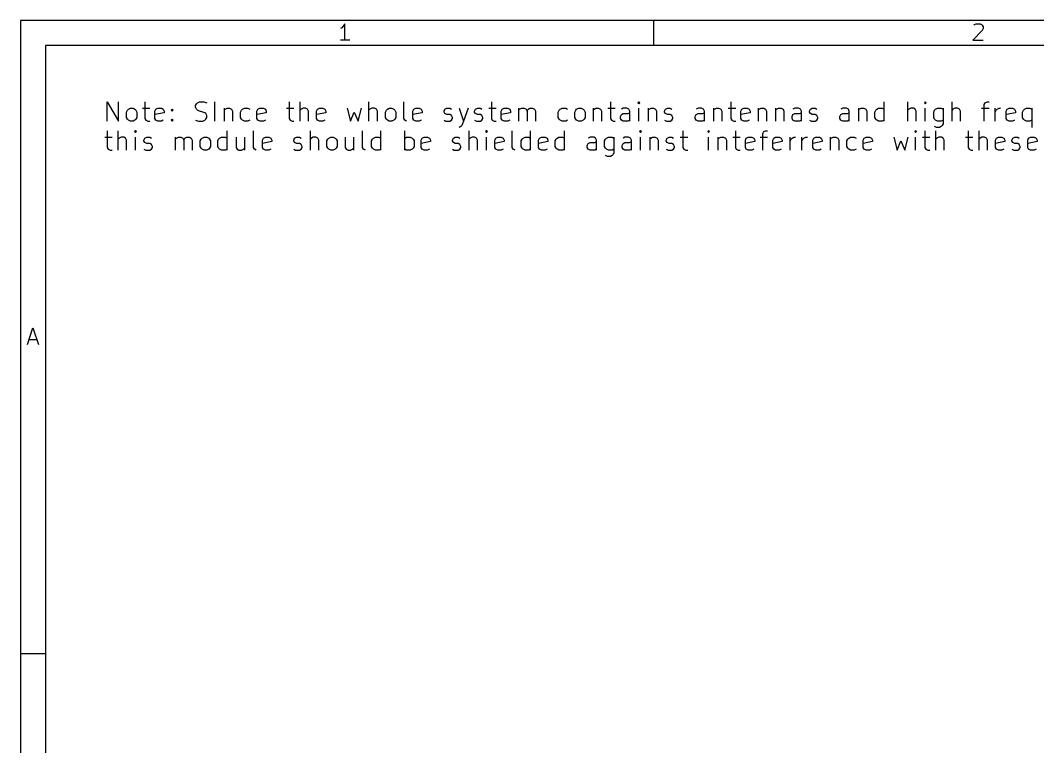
# Model space of a CAD drawing. Extents: x 10 to 329, y -200 to -10.
# Drawn here: x 10 to 90.3, y -67.3 to -10 of the extents above; entities that cross this region are included whole.
import ezdxf

# ---------------------------------------------------------------- set-up
doc = ezdxf.new("R2010")
doc.units = 0
doc.header["$MEASUREMENT"] = 0
doc.layers.add('BLACK', color=7, linetype='CONTINUOUS')
doc.layers.add('WHITE', color=7, linetype='CONTINUOUS')

msp = doc.modelspace()

# ---------------------------------------------------------------- linework, layer by layer
at = {"layer": 'Black'}
for p, q in [((10.0076, -10.0076), (10.0076, -200)), ((286.995, -10.0076), (10.0076, -10.0076)), ((35.6108, -10.287), (35.4838, -10.4648)), ((35.6108, -11.5824), (35.6108, -10.287)), ((59.9948, -11.9888), (59.9948, -10.0076)), ((85.2424, -10.3886), (85.2932, -10.3378)), ((85.2932, -10.3378), (85.4202, -10.287)), ((85.4202, -10.287), (85.725, -10.287)), ((85.725, -10.287), (85.852, -10.3378)), ((85.852, -10.3378), (85.9028, -10.3886)), ((85.9028, -10.3886), (85.979, -10.5156)), ((35.3822, -10.5918), (35.2552, -10.6426)), ((35.4838, -10.4648), (35.3822, -10.5918)), ((85.9028, -10.8204), (85.1662, -11.5824)), ((85.979, -10.6426), (85.9028, -10.8204)), ((85.979, -10.5156), (85.979, -10.6426)), ((11.9888, -11.9888), (11.9888, -198.018)), ((285.013, -11.9888), (11.9888, -11.9888)), ((35.9918, -11.5824), (35.2552, -11.5824)), ((85.1662, -11.5824), (85.979, -11.5824)), ((10.5664, -35.5854), (10.9982, -34.29)), ((10.9982, -34.29), (11.43, -35.5854)), ((10.6934, -35.2044), (11.303, -35.2044)), ((10.0076, -59.9948), (11.9888, -59.9948))]:
    msp.add_line(p, q, dxfattribs=at)
at = {"layer": 'White'}
for p, q in [((16.8656, -17.9578), (16.8656, -16.4338)), ((16.8656, -16.4338), (17.7546, -17.9578)), ((17.7546, -17.9578), (17.7546, -16.4338)), ((19.8374, -16.4338), (19.8374, -17.7546)), ((23.8252, -16.7386), (23.9014, -16.5862)), ((23.8252, -16.8656), (23.8252, -16.7386)), ((23.9014, -16.5862), (23.9776, -16.51)), ((23.9776, -16.51), (24.13, -16.4338)), ((24.13, -16.4338), (24.4856, -16.4338)), ((24.4856, -16.4338), (24.7142, -16.51)), ((25.3492, -17.9578), (25.3492, -16.4338)), ((31.2166, -16.4338), (31.2166, -17.7546)), ((32.0802, -17.9578), (32.0802, -16.4338)), ((37.5158, -17.9578), (37.5158, -16.4338)), ((40.259, -17.7546), (40.259, -16.4338)), ((47.1678, -16.4338), (47.1678, -17.7546)), ((56.5658, -16.4338), (56.5658, -17.7546)), ((58.801, -16.4338), (58.7248, -16.51)), ((58.7248, -16.51), (58.801, -16.5862)), ((58.8772, -16.51), (58.801, -16.4338)), ((58.801, -16.4338), (58.801, -16.5862)), ((58.801, -16.5862), (58.8772, -16.51)), ((66.0654, -16.4338), (66.0654, -17.7546)), ((78.1558, -17.9578), (78.1558, -16.4338)), ((80.0354, -17.9578), (80.0354, -16.4338)), ((81.407, -16.4338), (81.3308, -16.51)), ((81.3308, -16.51), (81.407, -16.5862)), ((81.4832, -16.51), (81.407, -16.4338)), ((81.407, -16.4338), (81.407, -16.5862)), ((81.407, -16.5862), (81.4832, -16.51)), ((83.5152, -17.9578), (83.5152, -16.4338)), ((86.0552, -16.6624), (86.1314, -16.51)), ((86.0552, -17.9578), (86.0552, -16.6624)), ((86.1314, -16.51), (86.2838, -16.4338)), ((86.2838, -16.4338), (86.4362, -16.4338)), ((18.3896, -17.2466), (18.4658, -17.0942)), ((18.3896, -17.6784), (18.3896, -17.2466)), ((18.4658, -17.0942), (18.542, -17.018)), ((18.542, -17.018), (18.6944, -16.9418)), ((18.6944, -16.9418), (18.8976, -16.9418)), ((18.8976, -16.9418), (19.05, -17.018)), ((19.05, -17.018), (19.1262, -17.0942)), ((19.1262, -17.0942), (19.2024, -17.2466)), ((19.2024, -17.2466), (19.2024, -17.6784)), ((19.6342, -16.9418), (20.2184, -16.9418)), ((20.6248, -17.1704), (20.701, -17.018)), ((20.6248, -17.7546), (20.6248, -17.1704)), ((21.3614, -17.2974), (20.6248, -17.4498)), ((20.701, -17.018), (20.8534, -16.9418)), ((20.8534, -16.9418), (21.1328, -16.9418)), ((21.1328, -16.9418), (21.2852, -17.018)), ((21.2852, -17.018), (21.3614, -17.1704)), ((21.3614, -17.1704), (21.3614, -17.2974)), ((21.9202, -17.0942), (21.9964, -17.018)), ((21.9964, -17.1704), (21.9202, -17.0942)), ((21.9964, -17.018), (22.0726, -17.0942)), ((21.9964, -17.018), (21.9964, -17.1704)), ((22.0726, -17.0942), (21.9964, -17.1704)), ((23.9014, -17.018), (23.8252, -16.8656)), ((23.9776, -17.0942), (23.9014, -17.018)), ((24.13, -17.1704), (23.9776, -17.0942)), ((24.4094, -17.2466), (24.13, -17.1704)), ((24.5618, -17.2974), (24.4094, -17.2466)), ((24.638, -17.3736), (24.5618, -17.2974)), ((24.7142, -17.526), (24.638, -17.3736)), ((24.7142, -17.6784), (24.7142, -17.526)), ((26.0858, -16.9418), (26.0858, -17.9578)), ((26.0858, -17.0942), (26.162, -17.018)), ((26.162, -17.018), (26.3144, -16.9418)), ((26.3144, -16.9418), (26.5176, -16.9418)), ((26.5176, -16.9418), (26.67, -17.018)), ((26.67, -17.018), (26.7462, -17.1704)), ((26.7462, -17.1704), (26.7462, -17.9578)), ((27.3812, -17.2466), (27.4574, -17.0942)), ((27.3812, -17.6784), (27.3812, -17.2466)), ((27.4574, -17.0942), (27.5336, -17.018)), ((27.5336, -17.018), (27.686, -16.9418)), ((27.686, -16.9418), (27.9654, -16.9418)), ((27.9654, -16.9418), (28.1178, -17.018)), ((28.6766, -17.1704), (28.7528, -17.018)), ((28.6766, -17.7546), (28.6766, -17.1704)), ((29.4132, -17.2974), (28.6766, -17.4498)), ((28.7528, -17.018), (28.9052, -16.9418)), ((28.9052, -16.9418), (29.1846, -16.9418)), ((29.1846, -16.9418), (29.337, -17.018)), ((29.337, -17.018), (29.4132, -17.1704)), ((29.4132, -17.1704), (29.4132, -17.2974)), ((31.0134, -16.9418), (31.5976, -16.9418)), ((32.1564, -17.018), (32.0802, -17.0942)), ((32.3088, -16.9418), (32.1564, -17.018)), ((32.512, -16.9418), (32.3088, -16.9418)), ((32.6644, -17.018), (32.512, -16.9418)), ((32.7406, -17.1704), (32.6644, -17.018)), ((32.7406, -17.9578), (32.7406, -17.1704)), ((33.3756, -17.1704), (33.4518, -17.018)), ((33.3756, -17.7546), (33.3756, -17.1704)), ((34.1122, -17.2974), (33.3756, -17.4498)), ((33.4518, -17.018), (33.6042, -16.9418)), ((33.6042, -16.9418), (33.8836, -16.9418)), ((33.8836, -16.9418), (34.036, -17.018)), ((34.036, -17.018), (34.1122, -17.1704)), ((34.1122, -17.1704), (34.1122, -17.2974)), ((35.7886, -16.9418), (36.068, -17.9578)), ((36.068, -17.9578), (36.3474, -17.2466)), ((36.3474, -17.2466), (36.6522, -17.9578)), ((36.6522, -17.9578), (36.9316, -16.9418)), ((37.592, -17.018), (37.5158, -17.0942)), ((37.7444, -16.9418), (37.592, -17.018)), ((37.9476, -16.9418), (37.7444, -16.9418)), ((38.1, -17.018), (37.9476, -16.9418)), ((38.1762, -17.1704), (38.1, -17.018)), ((38.1762, -17.9578), (38.1762, -17.1704)), ((38.8112, -17.2466), (38.8874, -17.0942)), ((38.8112, -17.6784), (38.8112, -17.2466)), ((38.8874, -17.0942), (38.9636, -17.018)), ((38.9636, -17.018), (39.116, -16.9418)), ((39.116, -16.9418), (39.3192, -16.9418)), ((39.3192, -16.9418), (39.4716, -17.018)), ((39.4716, -17.018), (39.5478, -17.0942)), ((39.5478, -17.0942), (39.624, -17.2466)), ((39.624, -17.2466), (39.624, -17.6784)), ((40.9702, -17.1704), (41.0464, -17.018)), ((40.9702, -17.7546), (40.9702, -17.1704)), ((41.7068, -17.2974), (40.9702, -17.4498)), ((41.0464, -17.018), (41.1988, -16.9418)), ((41.1988, -16.9418), (41.4782, -16.9418)), ((41.4782, -16.9418), (41.6306, -17.018)), ((41.6306, -17.018), (41.7068, -17.1704)), ((41.7068, -17.1704), (41.7068, -17.2974)), ((43.434, -17.1704), (43.5102, -17.018)), ((43.434, -17.2466), (43.434, -17.1704)), ((43.5102, -17.3736), (43.434, -17.2466)), ((43.5102, -17.018), (43.6626, -16.9418)), ((43.6626, -17.4498), (43.5102, -17.3736)), ((43.6626, -16.9418), (43.8912, -16.9418)), ((43.8912, -17.4498), (43.6626, -17.4498)), ((43.8912, -16.9418), (44.0182, -17.018)), ((44.0182, -17.526), (43.8912, -17.4498)), ((44.0944, -17.6784), (44.0182, -17.526)), ((44.6278, -16.9418), (44.9834, -17.9578)), ((45.339, -16.9418), (44.9834, -17.9578)), ((45.847, -17.1704), (45.9232, -17.018)), ((45.847, -17.2466), (45.847, -17.1704)), ((45.9232, -17.3736), (45.847, -17.2466)), ((45.9232, -17.018), (46.0756, -16.9418)), ((46.0756, -17.4498), (45.9232, -17.3736)), ((46.0756, -16.9418), (46.3042, -16.9418)), ((46.3042, -17.4498), (46.0756, -17.4498)), ((46.3042, -16.9418), (46.4312, -17.018)), ((46.4312, -17.526), (46.3042, -17.4498)), ((46.5074, -17.6784), (46.4312, -17.526)), ((46.9646, -16.9418), (47.5488, -16.9418)), ((47.9552, -17.1704), (48.0314, -17.018)), ((47.9552, -17.7546), (47.9552, -17.1704)), ((48.6918, -17.2974), (47.9552, -17.4498)), ((48.0314, -17.018), (48.1838, -16.9418)), ((48.1838, -16.9418), (48.4632, -16.9418)), ((48.4632, -16.9418), (48.6156, -17.018)), ((48.6156, -17.018), (48.6918, -17.1704)), ((48.6918, -17.1704), (48.6918, -17.2974)), ((49.3268, -17.9578), (49.3268, -16.9418)), ((49.3268, -17.0942), (49.403, -17.018)), ((49.403, -17.018), (49.5554, -16.9418)), ((49.5554, -16.9418), (49.7586, -16.9418)), ((49.7586, -16.9418), (49.911, -17.018)), ((49.911, -17.018), (49.9872, -17.1704)), ((49.9872, -17.1704), (50.0634, -17.018)), ((49.9872, -17.1704), (49.9872, -17.9578)), ((50.0634, -17.018), (50.2158, -16.9418)), ((50.2158, -16.9418), (50.419, -16.9418)), ((50.419, -16.9418), (50.5714, -17.018)), ((50.5714, -17.018), (50.6476, -17.1704)), ((50.6476, -17.1704), (50.6476, -17.9578)), ((52.451, -17.2466), (52.5272, -17.0942)), ((52.451, -17.6784), (52.451, -17.2466)), ((52.5272, -17.0942), (52.6034, -17.018)), ((52.6034, -17.018), (52.7558, -16.9418)), ((52.7558, -16.9418), (53.0352, -16.9418)), ((53.0352, -16.9418), (53.1876, -17.018)), ((53.7464, -17.2466), (53.8226, -17.0942)), ((53.7464, -17.6784), (53.7464, -17.2466)), ((53.8226, -17.0942), (53.8988, -17.018)), ((53.8988, -17.018), (54.0512, -16.9418)), ((54.0512, -16.9418), (54.2544, -16.9418)), ((54.2544, -16.9418), (54.4068, -17.018)), ((54.4068, -17.018), (54.483, -17.0942)), ((54.483, -17.0942), (54.5592, -17.2466)), ((54.5592, -17.2466), (54.5592, -17.6784)), ((55.1942, -16.9418), (55.1942, -17.9578)), ((55.1942, -17.0942), (55.2704, -17.018)), ((55.2704, -17.018), (55.4228, -16.9418)), ((55.4228, -16.9418), (55.626, -16.9418)), ((55.626, -16.9418), (55.7784, -17.018)), ((55.7784, -17.018), (55.8546, -17.1704)), ((55.8546, -17.1704), (55.8546, -17.9578)), ((56.3626, -16.9418), (56.9468, -16.9418)), ((57.3532, -17.6022), (57.4294, -17.4498)), ((57.3532, -17.7546), (57.3532, -17.6022)), ((57.5818, -16.9418), (57.4294, -17.018)), ((57.4294, -17.4498), (57.5818, -17.3736)), ((57.8612, -16.9418), (57.5818, -16.9418)), ((57.5818, -17.3736), (57.9374, -17.3736)), ((58.0136, -17.018), (57.8612, -16.9418)), ((57.9374, -17.3736), (58.0898, -17.2974)), ((58.0898, -17.1704), (58.0136, -17.018)), ((58.0898, -17.9578), (58.0898, -17.1704)), ((58.801, -17.9578), (58.801, -16.9418)), ((59.5376, -16.9418), (59.5376, -17.9578)), ((59.5376, -17.0942), (59.6138, -17.018)), ((59.6138, -17.018), (59.7662, -16.9418)), ((59.7662, -16.9418), (59.9694, -16.9418)), ((59.9694, -16.9418), (60.1218, -17.018)), ((60.1218, -17.018), (60.198, -17.1704)), ((60.198, -17.1704), (60.198, -17.9578)), ((60.833, -17.1704), (60.9092, -17.018)), ((60.833, -17.2466), (60.833, -17.1704)), ((60.9092, -17.3736), (60.833, -17.2466)), ((60.9092, -17.018), (61.0616, -16.9418)), ((61.0616, -17.4498), (60.9092, -17.3736)), ((61.0616, -16.9418), (61.2902, -16.9418)), ((61.2902, -17.4498), (61.0616, -17.4498)), ((61.2902, -16.9418), (61.4172, -17.018)), ((61.4172, -17.526), (61.2902, -17.4498)), ((61.4934, -17.6784), (61.4172, -17.526)), ((63.246, -17.6022), (63.3222, -17.4498)), ((63.246, -17.7546), (63.246, -17.6022)), ((63.4746, -16.9418), (63.3222, -17.018)), ((63.3222, -17.4498), (63.4746, -17.3736)), ((63.754, -16.9418), (63.4746, -16.9418)), ((63.4746, -17.3736), (63.8302, -17.3736)), ((63.9064, -17.018), (63.754, -16.9418)), ((63.8302, -17.3736), (63.9826, -17.2974)), ((63.9826, -17.1704), (63.9064, -17.018)), ((63.9826, -17.9578), (63.9826, -17.1704)), ((64.6938, -16.9418), (64.6938, -17.9578)), ((64.6938, -17.0942), (64.77, -17.018)), ((64.77, -17.018), (64.9224, -16.9418)), ((64.9224, -16.9418), (65.1256, -16.9418)), ((65.1256, -16.9418), (65.278, -17.018)), ((65.278, -17.018), (65.3542, -17.1704)), ((65.3542, -17.1704), (65.3542, -17.9578)), ((65.8622, -16.9418), (66.4464, -16.9418)), ((66.8528, -17.1704), (66.929, -17.018)), ((66.8528, -17.7546), (66.8528, -17.1704)), ((67.5894, -17.2974), (66.8528, -17.4498)), ((66.929, -17.018), (67.0814, -16.9418)), ((67.0814, -16.9418), (67.3608, -16.9418)), ((67.3608, -16.9418), (67.5132, -17.018)), ((67.5132, -17.018), (67.5894, -17.1704)), ((67.5894, -17.1704), (67.5894, -17.2974)), ((68.2244, -16.9418), (68.2244, -17.9578)), ((68.2244, -17.0942), (68.3006, -17.018)), ((68.3006, -17.018), (68.453, -16.9418)), ((68.453, -16.9418), (68.6562, -16.9418)), ((68.6562, -16.9418), (68.8086, -17.018)), ((68.8086, -17.018), (68.8848, -17.1704)), ((68.8848, -17.1704), (68.8848, -17.9578)), ((69.596, -16.9418), (69.596, -17.9578)), ((69.596, -17.0942), (69.6722, -17.018)), ((69.6722, -17.018), (69.8246, -16.9418)), ((69.8246, -16.9418), (70.0278, -16.9418)), ((70.0278, -16.9418), (70.1802, -17.018)), ((70.1802, -17.018), (70.2564, -17.1704)), ((70.2564, -17.1704), (70.2564, -17.9578)), ((70.8914, -17.6022), (70.9676, -17.4498)), ((70.8914, -17.7546), (70.8914, -17.6022)), ((71.12, -16.9418), (70.9676, -17.018)), ((70.9676, -17.4498), (71.12, -17.3736)), ((71.3994, -16.9418), (71.12, -16.9418)), ((71.12, -17.3736), (71.4756, -17.3736)), ((71.5518, -17.018), (71.3994, -16.9418)), ((71.4756, -17.3736), (71.628, -17.2974)), ((71.628, -17.1704), (71.5518, -17.018)), ((71.628, -17.9578), (71.628, -17.1704)), ((72.263, -17.1704), (72.3392, -17.018)), ((72.263, -17.2466), (72.263, -17.1704)), ((72.3392, -17.3736), (72.263, -17.2466)), ((72.3392, -17.018), (72.4916, -16.9418)), ((72.4916, -17.4498), (72.3392, -17.3736)), ((72.4916, -16.9418), (72.7202, -16.9418)), ((72.7202, -17.4498), (72.4916, -17.4498)), ((72.7202, -16.9418), (72.8472, -17.018)), ((72.8472, -17.526), (72.7202, -17.4498)), ((72.9234, -17.6784), (72.8472, -17.526)), ((74.676, -17.6022), (74.7522, -17.4498)), ((74.676, -17.7546), (74.676, -17.6022)), ((74.9046, -16.9418), (74.7522, -17.018)), ((74.7522, -17.4498), (74.9046, -17.3736)), ((75.184, -16.9418), (74.9046, -16.9418)), ((74.9046, -17.3736), (75.2602, -17.3736)), ((75.3364, -17.018), (75.184, -16.9418)), ((75.2602, -17.3736), (75.4126, -17.2974)), ((75.4126, -17.1704), (75.3364, -17.018)), ((75.4126, -17.9578), (75.4126, -17.1704)), ((76.1238, -16.9418), (76.1238, -17.9578)), ((76.1238, -17.0942), (76.2, -17.018)), ((76.2, -17.018), (76.3524, -16.9418)), ((76.3524, -16.9418), (76.5556, -16.9418)), ((76.5556, -16.9418), (76.708, -17.018)), ((76.708, -17.018), (76.7842, -17.1704)), ((76.7842, -17.1704), (76.7842, -17.9578)), ((77.4192, -17.2466), (77.4954, -17.0942)), ((77.4192, -17.6784), (77.4192, -17.2466)), ((77.4954, -17.0942), (77.5716, -17.018)), ((77.5716, -17.018), (77.724, -16.9418)), ((77.724, -16.9418), (78.0034, -16.9418)), ((78.0034, -16.9418), (78.1558, -17.018)), ((80.1116, -17.018), (80.0354, -17.0942)), ((80.264, -16.9418), (80.1116, -17.018)), ((80.4672, -16.9418), (80.264, -16.9418)), ((80.6196, -17.018), (80.4672, -16.9418)), ((80.6958, -17.1704), (80.6196, -17.018)), ((80.6958, -17.9578), (80.6958, -17.1704)), ((81.407, -17.9578), (81.407, -16.9418)), ((82.0674, -17.2466), (82.1436, -17.0942)), ((82.0674, -17.6784), (82.0674, -17.2466)), ((82.1436, -17.0942), (82.2198, -17.018)), ((82.2198, -17.018), (82.3722, -16.9418)), ((82.3722, -16.9418), (82.6516, -16.9418)), ((82.6516, -16.9418), (82.804, -17.018)), ((82.804, -16.9418), (82.804, -18.1864)), ((83.5914, -17.018), (83.5152, -17.0942)), ((83.7438, -16.9418), (83.5914, -17.018)), ((83.947, -16.9418), (83.7438, -16.9418)), ((84.0994, -17.018), (83.947, -16.9418)), ((84.1756, -17.1704), (84.0994, -17.018)), ((84.1756, -17.9578), (84.1756, -17.1704)), ((85.852, -16.9418), (86.4362, -16.9418)), ((86.9188, -17.9578), (86.9188, -16.9418)), ((86.9188, -17.2466), (86.995, -17.0942)), ((86.995, -17.0942), (87.0712, -17.018)), ((87.0712, -17.018), (87.2236, -16.9418)), ((87.2236, -16.9418), (87.3506, -16.9418)), ((87.7824, -17.1704), (87.8586, -17.018)), ((87.7824, -17.7546), (87.7824, -17.1704)), ((88.519, -17.2974), (87.7824, -17.4498)), ((87.8586, -17.018), (88.011, -16.9418)), ((88.011, -16.9418), (88.2904, -16.9418)), ((88.2904, -16.9418), (88.4428, -17.018)), ((88.4428, -17.018), (88.519, -17.1704)), ((88.519, -17.1704), (88.519, -17.2974)), ((89.0778, -17.2466), (89.154, -17.0942)), ((89.0778, -17.6784), (89.0778, -17.2466)), ((89.154, -17.0942), (89.2302, -17.018)), ((89.2302, -17.018), (89.3826, -16.9418)), ((89.3826, -16.9418), (89.662, -16.9418)), ((89.662, -16.9418), (89.8144, -17.018)), ((89.8144, -16.9418), (89.8144, -18.4658)), ((18.4658, -17.8054), (18.3896, -17.6784)), ((18.542, -17.8816), (18.4658, -17.8054)), ((18.6944, -17.9578), (18.542, -17.8816)), ((18.8976, -17.9578), (18.6944, -17.9578)), ((19.05, -17.8816), (18.8976, -17.9578)), ((19.1262, -17.8054), (19.05, -17.8816)), ((19.2024, -17.6784), (19.1262, -17.8054)), ((19.8374, -17.7546), (19.9136, -17.8816)), ((19.9136, -17.8816), (20.066, -17.9578)), ((20.066, -17.9578), (20.2184, -17.9578)), ((20.701, -17.8816), (20.6248, -17.7546)), ((20.8534, -17.9578), (20.701, -17.8816)), ((21.1328, -17.9578), (20.8534, -17.9578)), ((21.2852, -17.8816), (21.1328, -17.9578)), ((21.9202, -17.8816), (21.9964, -17.8054)), ((21.9964, -17.9578), (21.9202, -17.8816)), ((21.9964, -17.8054), (22.0726, -17.8816)), ((21.9964, -17.8054), (21.9964, -17.9578)), ((22.0726, -17.8816), (21.9964, -17.9578)), ((23.8252, -17.8816), (24.0538, -17.9578)), ((24.0538, -17.9578), (24.4094, -17.9578)), ((24.4094, -17.9578), (24.5618, -17.8816)), ((24.5618, -17.8816), (24.638, -17.8054)), ((24.638, -17.8054), (24.7142, -17.6784)), ((27.4574, -17.8054), (27.3812, -17.6784)), ((27.5336, -17.8816), (27.4574, -17.8054)), ((27.686, -17.9578), (27.5336, -17.8816)), ((27.9654, -17.9578), (27.686, -17.9578)), ((28.1178, -17.8816), (27.9654, -17.9578)), ((28.7528, -17.8816), (28.6766, -17.7546)), ((28.9052, -17.9578), (28.7528, -17.8816)), ((29.1846, -17.9578), (28.9052, -17.9578)), ((29.337, -17.8816), (29.1846, -17.9578)), ((31.2166, -17.7546), (31.2928, -17.8816)), ((31.2928, -17.8816), (31.4452, -17.9578)), ((31.4452, -17.9578), (31.5976, -17.9578)), ((33.4518, -17.8816), (33.3756, -17.7546)), ((33.6042, -17.9578), (33.4518, -17.8816)), ((33.8836, -17.9578), (33.6042, -17.9578)), ((34.036, -17.8816), (33.8836, -17.9578)), ((38.8874, -17.8054), (38.8112, -17.6784)), ((38.9636, -17.8816), (38.8874, -17.8054)), ((39.116, -17.9578), (38.9636, -17.8816)), ((39.3192, -17.9578), (39.116, -17.9578)), ((39.4716, -17.8816), (39.3192, -17.9578)), ((39.5478, -17.8054), (39.4716, -17.8816)), ((39.624, -17.6784), (39.5478, -17.8054)), ((40.3352, -17.8816), (40.259, -17.7546)), ((40.4876, -17.9578), (40.3352, -17.8816)), ((41.0464, -17.8816), (40.9702, -17.7546)), ((41.1988, -17.9578), (41.0464, -17.8816)), ((41.4782, -17.9578), (41.1988, -17.9578)), ((41.6306, -17.8816), (41.4782, -17.9578)), ((43.434, -17.8816), (43.5864, -17.9578)), ((43.5864, -17.9578), (43.8912, -17.9578)), ((43.8912, -17.9578), (44.0182, -17.8816)), ((44.0182, -17.8816), (44.0944, -17.7546)), ((44.0944, -17.7546), (44.0944, -17.6784)), ((44.7548, -18.3896), (44.6278, -18.4658)), ((44.831, -18.3134), (44.7548, -18.3896)), ((44.9834, -17.9578), (44.831, -18.3134)), ((45.847, -17.8816), (45.9994, -17.9578)), ((45.9994, -17.9578), (46.3042, -17.9578)), ((46.3042, -17.9578), (46.4312, -17.8816)), ((46.4312, -17.8816), (46.5074, -17.7546)), ((46.5074, -17.7546), (46.5074, -17.6784)), ((47.1678, -17.7546), (47.244, -17.8816)), ((47.244, -17.8816), (47.3964, -17.9578)), ((47.3964, -17.9578), (47.5488, -17.9578)), ((48.0314, -17.8816), (47.9552, -17.7546)), ((48.1838, -17.9578), (48.0314, -17.8816)), ((48.4632, -17.9578), (48.1838, -17.9578)), ((48.6156, -17.8816), (48.4632, -17.9578)), ((52.5272, -17.8054), (52.451, -17.6784)), ((52.6034, -17.8816), (52.5272, -17.8054)), ((52.7558, -17.9578), (52.6034, -17.8816)), ((53.0352, -17.9578), (52.7558, -17.9578)), ((53.1876, -17.8816), (53.0352, -17.9578)), ((53.8226, -17.8054), (53.7464, -17.6784)), ((53.8988, -17.8816), (53.8226, -17.8054)), ((54.0512, -17.9578), (53.8988, -17.8816)), ((54.2544, -17.9578), (54.0512, -17.9578)), ((54.4068, -17.8816), (54.2544, -17.9578)), ((54.483, -17.8054), (54.4068, -17.8816)), ((54.5592, -17.6784), (54.483, -17.8054)), ((56.5658, -17.7546), (56.642, -17.8816)), ((56.642, -17.8816), (56.7944, -17.9578)), ((56.7944, -17.9578), (56.9468, -17.9578)), ((57.4294, -17.8816), (57.3532, -17.7546)), ((57.5818, -17.9578), (57.4294, -17.8816)), ((57.9374, -17.9578), (57.5818, -17.9578)), ((58.0898, -17.8816), (57.9374, -17.9578)), ((60.833, -17.8816), (60.9854, -17.9578)), ((60.9854, -17.9578), (61.2902, -17.9578)), ((61.2902, -17.9578), (61.4172, -17.8816)), ((61.4172, -17.8816), (61.4934, -17.7546)), ((61.4934, -17.7546), (61.4934, -17.6784)), ((63.3222, -17.8816), (63.246, -17.7546)), ((63.4746, -17.9578), (63.3222, -17.8816)), ((63.8302, -17.9578), (63.4746, -17.9578)), ((63.9826, -17.8816), (63.8302, -17.9578)), ((66.0654, -17.7546), (66.1416, -17.8816)), ((66.1416, -17.8816), (66.294, -17.9578)), ((66.294, -17.9578), (66.4464, -17.9578)), ((66.929, -17.8816), (66.8528, -17.7546)), ((67.0814, -17.9578), (66.929, -17.8816)), ((67.3608, -17.9578), (67.0814, -17.9578)), ((67.5132, -17.8816), (67.3608, -17.9578)), ((70.9676, -17.8816), (70.8914, -17.7546)), ((71.12, -17.9578), (70.9676, -17.8816)), ((71.4756, -17.9578), (71.12, -17.9578)), ((71.628, -17.8816), (71.4756, -17.9578)), ((72.263, -17.8816), (72.4154, -17.9578)), ((72.4154, -17.9578), (72.7202, -17.9578)), ((72.7202, -17.9578), (72.8472, -17.8816)), ((72.8472, -17.8816), (72.9234, -17.7546)), ((72.9234, -17.7546), (72.9234, -17.6784)), ((74.7522, -17.8816), (74.676, -17.7546)), ((74.9046, -17.9578), (74.7522, -17.8816)), ((75.2602, -17.9578), (74.9046, -17.9578)), ((75.4126, -17.8816), (75.2602, -17.9578)), ((77.4954, -17.8054), (77.4192, -17.6784)), ((77.5716, -17.8816), (77.4954, -17.8054)), ((77.724, -17.9578), (77.5716, -17.8816)), ((78.0034, -17.9578), (77.724, -17.9578)), ((78.1558, -17.8816), (78.0034, -17.9578)), ((82.1436, -17.8054), (82.0674, -17.6784)), ((82.2198, -17.8816), (82.1436, -17.8054)), ((82.296, -18.4658), (82.1436, -18.3896)), ((82.3722, -17.9578), (82.2198, -17.8816)), ((82.6516, -17.9578), (82.3722, -17.9578)), ((82.6516, -18.3896), (82.5246, -18.4658)), ((82.804, -17.8816), (82.6516, -17.9578)), ((82.7278, -18.3134), (82.6516, -18.3896)), ((82.804, -18.1864), (82.7278, -18.3134)), ((87.8586, -17.8816), (87.7824, -17.7546)), ((88.011, -17.9578), (87.8586, -17.8816)), ((88.2904, -17.9578), (88.011, -17.9578)), ((88.4428, -17.8816), (88.2904, -17.9578)), ((89.154, -17.8054), (89.0778, -17.6784)), ((89.2302, -17.8816), (89.154, -17.8054)), ((89.3826, -17.9578), (89.2302, -17.8816)), ((89.662, -17.9578), (89.3826, -17.9578)), ((89.8144, -17.8816), (89.662, -17.9578)), ((16.6624, -19.2278), (17.2466, -19.2278)), ((16.8656, -18.7198), (16.8656, -20.0406)), ((17.7292, -20.2438), (17.7292, -18.7198)), ((17.9578, -19.2278), (17.8054, -19.304)), ((18.161, -19.2278), (17.9578, -19.2278)), ((18.3134, -19.304), (18.161, -19.2278)), ((19.1008, -18.7198), (19.0246, -18.796)), ((19.0246, -18.796), (19.1008, -18.8722)), ((19.177, -18.796), (19.1008, -18.7198)), ((19.1008, -18.7198), (19.1008, -18.8722)), ((19.1008, -18.8722), (19.177, -18.796)), ((19.1008, -20.2438), (19.1008, -19.2278)), ((19.8374, -19.304), (19.9898, -19.2278)), ((19.9898, -19.2278), (20.2184, -19.2278)), ((20.2184, -19.2278), (20.3454, -19.304)), ((22.2504, -20.2438), (22.2504, -19.2278)), ((22.3266, -19.304), (22.479, -19.2278)), ((22.479, -19.2278), (22.6822, -19.2278)), ((22.6822, -19.2278), (22.8346, -19.304)), ((22.987, -19.304), (23.1394, -19.2278)), ((23.1394, -19.2278), (23.3426, -19.2278)), ((23.3426, -19.2278), (23.495, -19.304)), ((24.3586, -19.304), (24.511, -19.2278)), ((24.511, -19.2278), (24.7142, -19.2278)), ((24.7142, -19.2278), (24.8666, -19.304)), ((25.7302, -19.304), (25.8826, -19.2278)), ((25.8826, -19.2278), (26.162, -19.2278)), ((26.162, -19.2278), (26.3144, -19.304)), ((26.3144, -20.2438), (26.3144, -18.7198)), ((27.0256, -19.2278), (27.0256, -20.0406)), ((27.686, -19.2278), (27.686, -20.2438)), ((28.3972, -20.0406), (28.3972, -18.7198)), ((29.1846, -19.304), (29.337, -19.2278)), ((29.337, -19.2278), (29.6164, -19.2278)), ((29.6164, -19.2278), (29.7688, -19.304)), ((31.6484, -19.304), (31.8008, -19.2278)), ((31.8008, -19.2278), (32.0294, -19.2278)), ((32.0294, -19.2278), (32.1564, -19.304)), ((32.893, -20.2438), (32.893, -18.7198)), ((33.1216, -19.2278), (32.9692, -19.304)), ((33.3248, -19.2278), (33.1216, -19.2278)), ((33.4772, -19.304), (33.3248, -19.2278)), ((34.3408, -19.304), (34.4932, -19.2278)), ((34.4932, -19.2278), (34.6964, -19.2278)), ((34.6964, -19.2278), (34.8488, -19.304)), ((35.6362, -19.2278), (35.6362, -20.0406)), ((36.2966, -19.2278), (36.2966, -20.2438)), ((37.0078, -20.0406), (37.0078, -18.7198)), ((37.8714, -19.304), (38.0238, -19.2278)), ((38.0238, -19.2278), (38.3032, -19.2278)), ((38.3032, -19.2278), (38.4556, -19.304)), ((38.4556, -20.2438), (38.4556, -18.7198)), ((40.3352, -20.2438), (40.3352, -18.7198)), ((40.3352, -19.304), (40.4876, -19.2278)), ((40.4876, -19.2278), (40.767, -19.2278)), ((40.767, -19.2278), (40.9194, -19.304)), ((41.7068, -19.304), (41.8592, -19.2278)), ((41.8592, -19.2278), (42.1386, -19.2278)), ((42.1386, -19.2278), (42.291, -19.304)), ((44.1706, -19.304), (44.323, -19.2278)), ((44.323, -19.2278), (44.5516, -19.2278)), ((44.5516, -19.2278), (44.6786, -19.304)), ((45.4152, -20.2438), (45.4152, -18.7198)), ((45.6438, -19.2278), (45.4914, -19.304)), ((45.847, -19.2278), (45.6438, -19.2278)), ((45.9994, -19.304), (45.847, -19.2278)), ((46.7868, -18.7198), (46.7106, -18.796)), ((46.7106, -18.796), (46.7868, -18.8722)), ((46.863, -18.796), (46.7868, -18.7198)), ((46.7868, -18.7198), (46.7868, -18.8722)), ((46.7868, -18.8722), (46.863, -18.796)), ((46.7868, -20.2438), (46.7868, -19.2278)), ((47.5234, -19.304), (47.6758, -19.2278)), ((47.6758, -19.2278), (47.9552, -19.2278)), ((47.9552, -19.2278), (48.1076, -19.304)), ((48.8188, -20.0406), (48.8188, -18.7198)), ((49.6824, -19.304), (49.8348, -19.2278)), ((49.8348, -19.2278), (50.1142, -19.2278)), ((50.1142, -19.2278), (50.2666, -19.304)), ((50.2666, -20.2438), (50.2666, -18.7198)), ((50.9778, -19.304), (51.1302, -19.2278)), ((51.1302, -19.2278), (51.4096, -19.2278)), ((51.4096, -19.2278), (51.562, -19.304)), ((52.3494, -19.304), (52.5018, -19.2278)), ((52.5018, -19.2278), (52.7812, -19.2278)), ((52.7812, -19.2278), (52.9336, -19.304)), ((52.9336, -20.2438), (52.9336, -18.7198)), ((54.9656, -19.2278), (54.8132, -19.304)), ((55.245, -19.2278), (54.9656, -19.2278)), ((55.3974, -19.304), (55.245, -19.2278)), ((56.261, -19.304), (56.4134, -19.2278)), ((56.4134, -19.2278), (56.6928, -19.2278)), ((56.6928, -19.2278), (56.8452, -19.304)), ((56.8452, -19.2278), (56.8452, -20.4724)), ((57.7088, -19.2278), (57.5564, -19.304)), ((57.9882, -19.2278), (57.7088, -19.2278)), ((58.1406, -19.304), (57.9882, -19.2278)), ((58.928, -18.7198), (58.8518, -18.796)), ((58.8518, -18.796), (58.928, -18.8722)), ((59.0042, -18.796), (58.928, -18.7198)), ((58.928, -18.7198), (58.928, -18.8722)), ((58.928, -18.8722), (59.0042, -18.796)), ((58.928, -20.2438), (58.928, -19.2278)), ((59.6646, -19.2278), (59.6646, -20.2438)), ((59.7408, -19.304), (59.8932, -19.2278)), ((59.8932, -19.2278), (60.0964, -19.2278)), ((60.0964, -19.2278), (60.2488, -19.304)), ((61.0362, -19.304), (61.1886, -19.2278)), ((61.1886, -19.2278), (61.4172, -19.2278)), ((61.4172, -19.2278), (61.5442, -19.304)), ((62.0776, -19.2278), (62.6618, -19.2278)), ((62.2808, -18.7198), (62.2808, -20.0406)), ((64.3128, -18.7198), (64.2366, -18.796)), ((64.2366, -18.796), (64.3128, -18.8722)), ((64.389, -18.796), (64.3128, -18.7198)), ((64.3128, -18.7198), (64.3128, -18.8722)), ((64.3128, -18.8722), (64.389, -18.796)), ((64.3128, -20.2438), (64.3128, -19.2278)), ((65.0494, -19.2278), (65.0494, -20.2438)), ((65.1256, -19.304), (65.278, -19.2278)), ((65.278, -19.2278), (65.4812, -19.2278)), ((65.4812, -19.2278), (65.6336, -19.304)), ((66.2178, -19.2278), (66.802, -19.2278)), ((66.421, -18.7198), (66.421, -20.0406)), ((67.2846, -19.304), (67.437, -19.2278)), ((67.437, -19.2278), (67.7164, -19.2278)), ((67.7164, -19.2278), (67.8688, -19.304)), ((68.3768, -19.2278), (68.961, -19.2278)), ((68.58, -18.9484), (68.6562, -18.796)), ((68.58, -20.2438), (68.58, -18.9484)), ((68.6562, -18.796), (68.8086, -18.7198)), ((68.8086, -18.7198), (68.961, -18.7198)), ((69.4436, -19.304), (69.596, -19.2278)), ((69.596, -19.2278), (69.8754, -19.2278)), ((69.8754, -19.2278), (70.0278, -19.304)), ((70.739, -20.2438), (70.739, -19.2278)), ((70.8914, -19.304), (71.0438, -19.2278)), ((71.0438, -19.2278), (71.1708, -19.2278)), ((71.6788, -20.2438), (71.6788, -19.2278)), ((71.8312, -19.304), (71.9836, -19.2278)), ((71.9836, -19.2278), (72.1106, -19.2278)), ((72.6186, -19.304), (72.771, -19.2278)), ((72.771, -19.2278), (73.0504, -19.2278)), ((73.0504, -19.2278), (73.2028, -19.304)), ((73.914, -19.2278), (73.914, -20.2438)), ((73.9902, -19.304), (74.1426, -19.2278)), ((74.1426, -19.2278), (74.3458, -19.2278)), ((74.3458, -19.2278), (74.4982, -19.304)), ((75.3618, -19.304), (75.5142, -19.2278)), ((75.5142, -19.2278), (75.7936, -19.2278)), ((75.7936, -19.2278), (75.946, -19.304)), ((76.581, -19.304), (76.7334, -19.2278)), ((76.7334, -19.2278), (77.0128, -19.2278)), ((77.0128, -19.2278), (77.1652, -19.304)), ((78.9178, -19.2278), (79.1972, -20.2438)), ((79.7814, -20.2438), (80.0608, -19.2278)), ((80.645, -18.7198), (80.5688, -18.796)), ((80.5688, -18.796), (80.645, -18.8722)), ((80.7212, -18.796), (80.645, -18.7198)), ((80.645, -18.7198), (80.645, -18.8722)), ((80.645, -18.8722), (80.7212, -18.796)), ((80.645, -20.2438), (80.645, -19.2278)), ((81.1784, -19.2278), (81.7626, -19.2278)), ((81.3816, -18.7198), (81.3816, -20.0406)), ((82.2452, -20.2438), (82.2452, -18.7198)), ((82.5246, -18.4658), (82.296, -18.4658)), ((82.4738, -19.2278), (82.3214, -19.304)), ((82.677, -19.2278), (82.4738, -19.2278)), ((82.8294, -19.304), (82.677, -19.2278)), ((84.582, -19.2278), (85.1662, -19.2278)), ((84.7852, -18.7198), (84.7852, -20.0406)), ((85.6488, -20.2438), (85.6488, -18.7198)), ((85.8774, -19.2278), (85.725, -19.304)), ((86.0806, -19.2278), (85.8774, -19.2278)), ((86.233, -19.304), (86.0806, -19.2278)), ((87.0204, -19.304), (87.1728, -19.2278)), ((87.1728, -19.2278), (87.4522, -19.2278)), ((87.4522, -19.2278), (87.6046, -19.304)), ((88.3158, -19.304), (88.4682, -19.2278)), ((88.4682, -19.2278), (88.6968, -19.2278)), ((88.6968, -19.2278), (88.8238, -19.304)), ((89.5604, -19.304), (89.7128, -19.2278)), ((89.7128, -19.2278), (89.9922, -19.2278)), ((89.9922, -19.2278), (90.1446, -19.304)), ((16.8656, -20.0406), (16.9418, -20.1676)), ((17.8054, -19.304), (17.7292, -19.3802)), ((18.3896, -19.4564), (18.3134, -19.304)), ((18.3896, -20.2438), (18.3896, -19.4564)), ((19.7612, -19.4564), (19.8374, -19.304)), ((19.7612, -19.5326), (19.7612, -19.4564)), ((19.8374, -19.6596), (19.7612, -19.5326)), ((19.9898, -19.7358), (19.8374, -19.6596)), ((20.2184, -19.7358), (19.9898, -19.7358)), ((20.3454, -19.812), (20.2184, -19.7358)), ((20.4216, -19.9644), (20.3454, -19.812)), ((20.3454, -20.1676), (20.4216, -20.0406)), ((20.4216, -20.0406), (20.4216, -19.9644)), ((22.2504, -19.3802), (22.3266, -19.304)), ((22.8346, -19.304), (22.9108, -19.4564)), ((22.9108, -19.4564), (22.987, -19.304)), ((22.9108, -19.4564), (22.9108, -20.2438)), ((23.495, -19.304), (23.5712, -19.4564)), ((23.5712, -19.4564), (23.5712, -20.2438)), ((24.2062, -19.5326), (24.2824, -19.3802)), ((24.2062, -19.9644), (24.2062, -19.5326)), ((24.2824, -20.0914), (24.2062, -19.9644)), ((24.2824, -19.3802), (24.3586, -19.304)), ((24.8666, -19.304), (24.9428, -19.3802)), ((24.9428, -19.3802), (25.019, -19.5326)), ((25.019, -19.9644), (24.9428, -20.0914)), ((25.019, -19.5326), (25.019, -19.9644)), ((25.5778, -19.5326), (25.654, -19.3802)), ((25.5778, -19.9644), (25.5778, -19.5326)), ((25.654, -20.0914), (25.5778, -19.9644)), ((25.654, -19.3802), (25.7302, -19.304)), ((27.0256, -20.0406), (27.1018, -20.1676)), ((28.4734, -20.1676), (28.3972, -20.0406)), ((29.1084, -19.4564), (29.1846, -19.304)), ((29.1084, -20.0406), (29.1084, -19.4564)), ((29.845, -19.5834), (29.1084, -19.7358)), ((29.1846, -20.1676), (29.1084, -20.0406)), ((29.7688, -19.304), (29.845, -19.4564)), ((29.845, -19.4564), (29.845, -19.5834)), ((31.5722, -19.4564), (31.6484, -19.304)), ((31.5722, -19.5326), (31.5722, -19.4564)), ((31.6484, -19.6596), (31.5722, -19.5326)), ((31.8008, -19.7358), (31.6484, -19.6596)), ((32.0294, -19.7358), (31.8008, -19.7358)), ((32.1564, -19.812), (32.0294, -19.7358)), ((32.2326, -19.9644), (32.1564, -19.812)), ((32.1564, -20.1676), (32.2326, -20.0406)), ((32.2326, -20.0406), (32.2326, -19.9644)), ((32.9692, -19.304), (32.893, -19.3802)), ((33.5534, -19.4564), (33.4772, -19.304)), ((33.5534, -20.2438), (33.5534, -19.4564)), ((34.1884, -19.5326), (34.2646, -19.3802)), ((34.1884, -19.9644), (34.1884, -19.5326)), ((34.2646, -20.0914), (34.1884, -19.9644)), ((34.2646, -19.3802), (34.3408, -19.304)), ((34.8488, -19.304), (34.925, -19.3802)), ((34.925, -19.3802), (35.0012, -19.5326)), ((35.0012, -19.9644), (34.925, -20.0914)), ((35.0012, -19.5326), (35.0012, -19.9644)), ((35.6362, -20.0406), (35.7124, -20.1676)), ((37.084, -20.1676), (37.0078, -20.0406)), ((37.719, -19.5326), (37.7952, -19.3802)), ((37.719, -19.9644), (37.719, -19.5326)), ((37.7952, -20.0914), (37.719, -19.9644)), ((37.7952, -19.3802), (37.8714, -19.304)), ((40.9194, -19.304), (40.9956, -19.3802)), ((40.9956, -19.3802), (41.0718, -19.5326)), ((41.0718, -19.9644), (40.9956, -20.0914)), ((41.0718, -19.5326), (41.0718, -19.9644)), ((41.6306, -19.4564), (41.7068, -19.304)), ((41.6306, -20.0406), (41.6306, -19.4564)), ((42.3672, -19.5834), (41.6306, -19.7358)), ((41.7068, -20.1676), (41.6306, -20.0406)), ((42.291, -19.304), (42.3672, -19.4564)), ((42.3672, -19.4564), (42.3672, -19.5834)), ((44.0944, -19.4564), (44.1706, -19.304)), ((44.0944, -19.5326), (44.0944, -19.4564)), ((44.1706, -19.6596), (44.0944, -19.5326)), ((44.323, -19.7358), (44.1706, -19.6596)), ((44.5516, -19.7358), (44.323, -19.7358)), ((44.6786, -19.812), (44.5516, -19.7358)), ((44.7548, -19.9644), (44.6786, -19.812)), ((44.6786, -20.1676), (44.7548, -20.0406)), ((44.7548, -20.0406), (44.7548, -19.9644)), ((45.4914, -19.304), (45.4152, -19.3802)), ((46.0756, -19.4564), (45.9994, -19.304)), ((46.0756, -20.2438), (46.0756, -19.4564)), ((47.4472, -19.4564), (47.5234, -19.304)), ((47.4472, -20.0406), (47.4472, -19.4564)), ((48.1838, -19.5834), (47.4472, -19.7358)), ((47.5234, -20.1676), (47.4472, -20.0406)), ((48.1076, -19.304), (48.1838, -19.4564)), ((48.1838, -19.4564), (48.1838, -19.5834)), ((48.895, -20.1676), (48.8188, -20.0406)), ((49.53, -19.5326), (49.6062, -19.3802)), ((49.53, -19.9644), (49.53, -19.5326)), ((49.6062, -20.0914), (49.53, -19.9644)), ((49.6062, -19.3802), (49.6824, -19.304)), ((50.9016, -19.4564), (50.9778, -19.304)), ((50.9016, -20.0406), (50.9016, -19.4564)), ((51.6382, -19.5834), (50.9016, -19.7358)), ((50.9778, -20.1676), (50.9016, -20.0406)), ((51.562, -19.304), (51.6382, -19.4564)), ((51.6382, -19.4564), (51.6382, -19.5834)), ((52.197, -19.5326), (52.2732, -19.3802)), ((52.197, -19.9644), (52.197, -19.5326)), ((52.2732, -20.0914), (52.197, -19.9644)), ((52.2732, -19.3802), (52.3494, -19.304)), ((54.737, -19.8882), (54.8132, -19.7358)), ((54.737, -20.0406), (54.737, -19.8882)), ((54.8132, -20.1676), (54.737, -20.0406)), ((54.8132, -19.7358), (54.9656, -19.6596)), ((54.9656, -19.6596), (55.3212, -19.6596)), ((55.3212, -19.6596), (55.4736, -19.5834)), ((55.4736, -19.4564), (55.3974, -19.304)), ((55.4736, -20.2438), (55.4736, -19.4564)), ((56.1086, -19.5326), (56.1848, -19.3802)), ((56.1086, -19.9644), (56.1086, -19.5326)), ((56.1848, -20.0914), (56.1086, -19.9644)), ((56.1848, -19.3802), (56.261, -19.304)), ((57.4802, -19.8882), (57.5564, -19.7358)), ((57.4802, -20.0406), (57.4802, -19.8882)), ((57.5564, -20.1676), (57.4802, -20.0406)), ((57.5564, -19.7358), (57.7088, -19.6596)), ((57.7088, -19.6596), (58.0644, -19.6596)), ((58.0644, -19.6596), (58.2168, -19.5834)), ((58.2168, -19.4564), (58.1406, -19.304)), ((58.2168, -20.2438), (58.2168, -19.4564)), ((59.6646, -19.3802), (59.7408, -19.304)), ((60.2488, -19.304), (60.325, -19.4564)), ((60.325, -19.4564), (60.325, -20.2438)), ((60.96, -19.4564), (61.0362, -19.304)), ((60.96, -19.5326), (60.96, -19.4564)), ((61.0362, -19.6596), (60.96, -19.5326)), ((61.1886, -19.7358), (61.0362, -19.6596)), ((61.4172, -19.7358), (61.1886, -19.7358)), ((61.5442, -19.812), (61.4172, -19.7358)), ((61.6204, -19.9644), (61.5442, -19.812)), ((61.5442, -20.1676), (61.6204, -20.0406)), ((61.6204, -20.0406), (61.6204, -19.9644)), ((62.2808, -20.0406), (62.357, -20.1676)), ((65.0494, -19.3802), (65.1256, -19.304)), ((65.6336, -19.304), (65.7098, -19.4564)), ((65.7098, -19.4564), (65.7098, -20.2438)), ((66.421, -20.0406), (66.4972, -20.1676)), ((67.2084, -19.4564), (67.2846, -19.304)), ((67.2084, -20.0406), (67.2084, -19.4564)), ((67.945, -19.5834), (67.2084, -19.7358)), ((67.2846, -20.1676), (67.2084, -20.0406)), ((67.8688, -19.304), (67.945, -19.4564)), ((67.945, -19.4564), (67.945, -19.5834)), ((69.3674, -19.4564), (69.4436, -19.304)), ((69.3674, -20.0406), (69.3674, -19.4564)), ((70.104, -19.5834), (69.3674, -19.7358)), ((69.4436, -20.1676), (69.3674, -20.0406)), ((70.0278, -19.304), (70.104, -19.4564)), ((70.104, -19.4564), (70.104, -19.5834)), ((70.739, -19.5326), (70.8152, -19.3802)), ((70.8152, -19.3802), (70.8914, -19.304)), ((71.6788, -19.5326), (71.755, -19.3802)), ((71.755, -19.3802), (71.8312, -19.304)), ((72.5424, -19.4564), (72.6186, -19.304)), ((72.5424, -20.0406), (72.5424, -19.4564)), ((73.279, -19.5834), (72.5424, -19.7358)), ((72.6186, -20.1676), (72.5424, -20.0406)), ((73.2028, -19.304), (73.279, -19.4564)), ((73.279, -19.4564), (73.279, -19.5834)), ((73.914, -19.3802), (73.9902, -19.304)), ((74.4982, -19.304), (74.5744, -19.4564)), ((74.5744, -19.4564), (74.5744, -20.2438)), ((75.2094, -19.5326), (75.2856, -19.3802)), ((75.2094, -19.9644), (75.2094, -19.5326)), ((75.2856, -20.0914), (75.2094, -19.9644)), ((75.2856, -19.3802), (75.3618, -19.304)), ((76.5048, -19.4564), (76.581, -19.304)), ((76.5048, -20.0406), (76.5048, -19.4564)), ((77.2414, -19.5834), (76.5048, -19.7358)), ((76.581, -20.1676), (76.5048, -20.0406)), ((77.1652, -19.304), (77.2414, -19.4564)), ((77.2414, -19.4564), (77.2414, -19.5834)), ((79.1972, -20.2438), (79.4766, -19.5326)), ((79.4766, -19.5326), (79.7814, -20.2438)), ((81.3816, -20.0406), (81.4578, -20.1676)), ((82.3214, -19.304), (82.2452, -19.3802)), ((82.9056, -19.4564), (82.8294, -19.304)), ((82.9056, -20.2438), (82.9056, -19.4564)), ((84.7852, -20.0406), (84.8614, -20.1676)), ((85.725, -19.304), (85.6488, -19.3802)), ((86.3092, -19.4564), (86.233, -19.304)), ((86.3092, -20.2438), (86.3092, -19.4564)), ((86.9442, -19.4564), (87.0204, -19.304)), ((86.9442, -20.0406), (86.9442, -19.4564)), ((87.6808, -19.5834), (86.9442, -19.7358)), ((87.0204, -20.1676), (86.9442, -20.0406)), ((87.6046, -19.304), (87.6808, -19.4564)), ((87.6808, -19.4564), (87.6808, -19.5834)), ((88.2396, -19.4564), (88.3158, -19.304)), ((88.2396, -19.5326), (88.2396, -19.4564)), ((88.3158, -19.6596), (88.2396, -19.5326)), ((88.4682, -19.7358), (88.3158, -19.6596)), ((88.6968, -19.7358), (88.4682, -19.7358)), ((88.8238, -19.812), (88.6968, -19.7358)), ((88.9, -19.9644), (88.8238, -19.812)), ((88.8238, -20.1676), (88.9, -20.0406)), ((88.9, -20.0406), (88.9, -19.9644)), ((89.4842, -19.4564), (89.5604, -19.304)), ((89.4842, -20.0406), (89.4842, -19.4564)), ((90.2208, -19.5834), (89.4842, -19.7358)), ((89.5604, -20.1676), (89.4842, -20.0406)), ((90.1446, -19.304), (90.2208, -19.4564)), ((90.2208, -19.4564), (90.2208, -19.5834)), ((16.9418, -20.1676), (17.0942, -20.2438)), ((17.0942, -20.2438), (17.2466, -20.2438)), ((19.7612, -20.1676), (19.9136, -20.2438)), ((19.9136, -20.2438), (20.2184, -20.2438)), ((20.2184, -20.2438), (20.3454, -20.1676)), ((24.3586, -20.1676), (24.2824, -20.0914)), ((24.511, -20.2438), (24.3586, -20.1676)), ((24.7142, -20.2438), (24.511, -20.2438)), ((24.8666, -20.1676), (24.7142, -20.2438)), ((24.9428, -20.0914), (24.8666, -20.1676)), ((25.7302, -20.1676), (25.654, -20.0914)), ((25.8826, -20.2438), (25.7302, -20.1676)), ((26.162, -20.2438), (25.8826, -20.2438)), ((26.3144, -20.1676), (26.162, -20.2438)), ((27.1018, -20.1676), (27.2542, -20.2438)), ((27.2542, -20.2438), (27.4574, -20.2438)), ((27.4574, -20.2438), (27.6098, -20.1676)), ((27.6098, -20.1676), (27.686, -20.0914)), ((28.6258, -20.2438), (28.4734, -20.1676)), ((29.337, -20.2438), (29.1846, -20.1676)), ((29.6164, -20.2438), (29.337, -20.2438)), ((29.7688, -20.1676), (29.6164, -20.2438)), ((31.5722, -20.1676), (31.7246, -20.2438)), ((31.7246, -20.2438), (32.0294, -20.2438)), ((32.0294, -20.2438), (32.1564, -20.1676)), ((34.3408, -20.1676), (34.2646, -20.0914)), ((34.4932, -20.2438), (34.3408, -20.1676)), ((34.6964, -20.2438), (34.4932, -20.2438)), ((34.8488, -20.1676), (34.6964, -20.2438)), ((34.925, -20.0914), (34.8488, -20.1676)), ((35.7124, -20.1676), (35.8648, -20.2438)), ((35.8648, -20.2438), (36.068, -20.2438)), ((36.068, -20.2438), (36.2204, -20.1676)), ((36.2204, -20.1676), (36.2966, -20.0914)), ((37.2364, -20.2438), (37.084, -20.1676)), ((37.8714, -20.1676), (37.7952, -20.0914)), ((38.0238, -20.2438), (37.8714, -20.1676)), ((38.3032, -20.2438), (38.0238, -20.2438)), ((38.4556, -20.1676), (38.3032, -20.2438)), ((40.4876, -20.2438), (40.3352, -20.1676)), ((40.767, -20.2438), (40.4876, -20.2438)), ((40.9194, -20.1676), (40.767, -20.2438)), ((40.9956, -20.0914), (40.9194, -20.1676)), ((41.8592, -20.2438), (41.7068, -20.1676)), ((42.1386, -20.2438), (41.8592, -20.2438)), ((42.291, -20.1676), (42.1386, -20.2438)), ((44.0944, -20.1676), (44.2468, -20.2438)), ((44.2468, -20.2438), (44.5516, -20.2438)), ((44.5516, -20.2438), (44.6786, -20.1676)), ((47.6758, -20.2438), (47.5234, -20.1676)), ((47.9552, -20.2438), (47.6758, -20.2438)), ((48.1076, -20.1676), (47.9552, -20.2438)), ((49.0474, -20.2438), (48.895, -20.1676)), ((49.6824, -20.1676), (49.6062, -20.0914)), ((49.8348, -20.2438), (49.6824, -20.1676)), ((50.1142, -20.2438), (49.8348, -20.2438)), ((50.2666, -20.1676), (50.1142, -20.2438)), ((51.1302, -20.2438), (50.9778, -20.1676)), ((51.4096, -20.2438), (51.1302, -20.2438)), ((51.562, -20.1676), (51.4096, -20.2438)), ((52.3494, -20.1676), (52.2732, -20.0914)), ((52.5018, -20.2438), (52.3494, -20.1676)), ((52.7812, -20.2438), (52.5018, -20.2438)), ((52.9336, -20.1676), (52.7812, -20.2438)), ((54.9656, -20.2438), (54.8132, -20.1676)), ((55.3212, -20.2438), (54.9656, -20.2438)), ((55.4736, -20.1676), (55.3212, -20.2438)), ((56.261, -20.1676), (56.1848, -20.0914)), ((56.3372, -20.7518), (56.1848, -20.6756)), ((56.4134, -20.2438), (56.261, -20.1676)), ((56.5658, -20.7518), (56.3372, -20.7518)), ((56.6928, -20.2438), (56.4134, -20.2438)), ((56.6928, -20.6756), (56.5658, -20.7518)), ((56.8452, -20.1676), (56.6928, -20.2438)), ((56.769, -20.5994), (56.6928, -20.6756)), ((56.8452, -20.4724), (56.769, -20.5994)), ((57.7088, -20.2438), (57.5564, -20.1676)), ((58.0644, -20.2438), (57.7088, -20.2438)), ((58.2168, -20.1676), (58.0644, -20.2438)), ((60.96, -20.1676), (61.1124, -20.2438)), ((61.1124, -20.2438), (61.4172, -20.2438)), ((61.4172, -20.2438), (61.5442, -20.1676)), ((62.357, -20.1676), (62.5094, -20.2438)), ((62.5094, -20.2438), (62.6618, -20.2438)), ((66.4972, -20.1676), (66.6496, -20.2438)), ((66.6496, -20.2438), (66.802, -20.2438)), ((67.437, -20.2438), (67.2846, -20.1676)), ((67.7164, -20.2438), (67.437, -20.2438)), ((67.8688, -20.1676), (67.7164, -20.2438)), ((69.596, -20.2438), (69.4436, -20.1676)), ((69.8754, -20.2438), (69.596, -20.2438)), ((70.0278, -20.1676), (69.8754, -20.2438)), ((72.771, -20.2438), (72.6186, -20.1676)), ((73.0504, -20.2438), (72.771, -20.2438)), ((73.2028, -20.1676), (73.0504, -20.2438)), ((75.3618, -20.1676), (75.2856, -20.0914)), ((75.5142, -20.2438), (75.3618, -20.1676)), ((75.7936, -20.2438), (75.5142, -20.2438)), ((75.946, -20.1676), (75.7936, -20.2438)), ((76.7334, -20.2438), (76.581, -20.1676)), ((77.0128, -20.2438), (76.7334, -20.2438)), ((77.1652, -20.1676), (77.0128, -20.2438)), ((81.4578, -20.1676), (81.6102, -20.2438)), ((81.6102, -20.2438), (81.7626, -20.2438)), ((84.8614, -20.1676), (85.0138, -20.2438)), ((85.0138, -20.2438), (85.1662, -20.2438)), ((87.1728, -20.2438), (87.0204, -20.1676)), ((87.4522, -20.2438), (87.1728, -20.2438)), ((87.6046, -20.1676), (87.4522, -20.2438)), ((88.2396, -20.1676), (88.392, -20.2438)), ((88.392, -20.2438), (88.6968, -20.2438)), ((88.6968, -20.2438), (88.8238, -20.1676)), ((89.7128, -20.2438), (89.5604, -20.1676)), ((89.9922, -20.2438), (89.7128, -20.2438)), ((90.1446, -20.1676), (89.9922, -20.2438))]:
    msp.add_line(p, q, dxfattribs=at)

doc.saveas('drawing.dxf')
